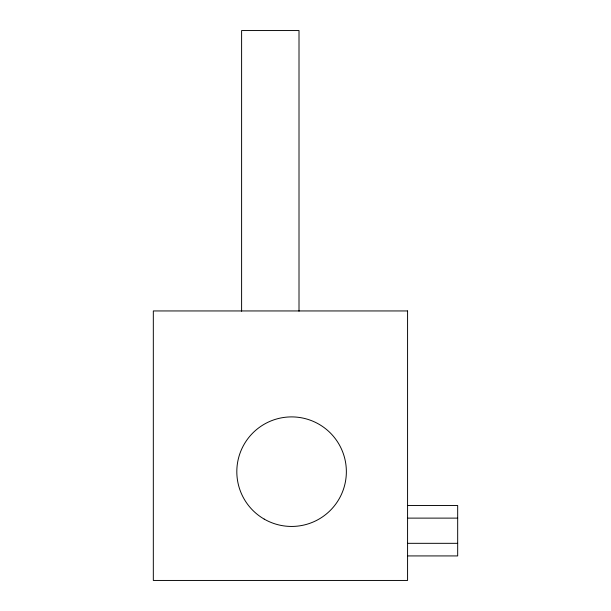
<?xml version="1.0" encoding="UTF-8"?>
<svg xmlns="http://www.w3.org/2000/svg" width="611" height="611" viewBox="0 0 611 611"><rect width="100%" height="100%" fill="white"/><g stroke="black" fill="none" stroke-linecap="round" stroke-linejoin="round"><path stroke-width="0.92" d="M407.575 505.511L457.677 505.511L457.677 555.926L407.575 555.926M407.575 518.12L457.677 518.12M407.575 543.324L457.677 543.324M299.008 311.228L299.008 30.55L241.605 30.55L241.605 311.228M407.575 310.946L153.323 310.946L153.323 580.45L407.575 580.45L407.575 310.946M264.204 519.106A54.769 54.769 0 0 0 346.361 471.677A54.769 54.769 0 0 0 264.204 424.24A54.769 54.769 0 0 0 264.204 519.106"/></g></svg>
